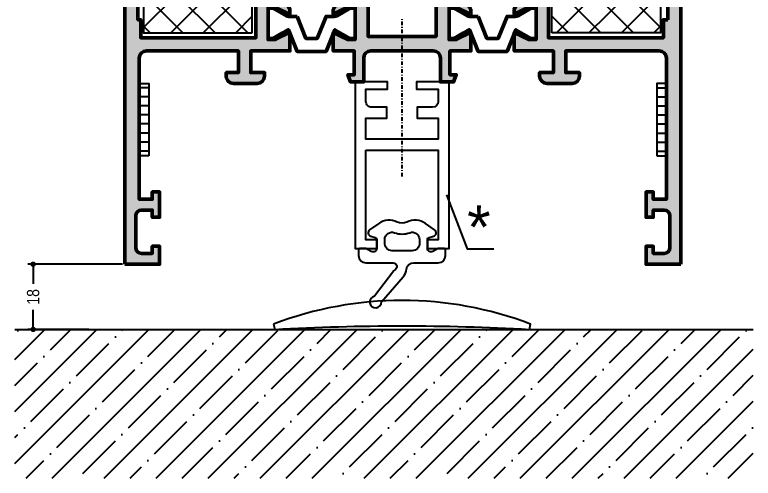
# Model space of a CAD drawing. Header units: millimetres. Extents: x -1821 to 14707, y -2864 to 1473.
# Drawn here: x 12499.1 to 12601.1, y -1250.4 to -1186.4 of the extents above; entities that cross this region are included whole.
import ezdxf

# ---------------------------------------------------------------- set-up
doc = ezdxf.new("R2010")
doc.units = ezdxf.units.MM
doc.linetypes.add('AUSGEZOGEN', pattern=[0])
doc.linetypes.add('DASHDOT', pattern=[1, 0.5, -0.25, 0, -0.25])
for name, color, linetype in [('00TXT', 7, 'AUSGEZOGEN'), ('CENT_25', 2, 'DASHDOT'), ('CONST25', 2, 'Continuous'), ('CONST35', 7, 'Continuous'), ('CONST50', 1, 'Continuous'), ('LLMASSE', 7, 'AUSGEZOGEN')]:
    doc.layers.add(name, color=color, linetype=linetype)
for name, color, linetype, lineweight in [('AM_S', 80, 'Continuous', 50), ('AM_SP', 3, 'Continuous', 50), ('Docu-AM_8', 1, 'Continuous', 25)]:
    doc.layers.add(name, color=color, linetype=linetype, lineweight=lineweight)
doc.styles.add('BEMSTIL', font='8SIMPLEX.SHX', dxfattribs={"width": 0.85})
doc.styles.add('SWISS', font='swiss.ttf')
doc.dimstyles.new('Dok-1zu2-PUNKT', dxfattribs={"dimscale": 0.5, "dimtxt": 3.4, "dimasz": 1.5, "dimexe": 1.5, "dimexo": 0.6, "dimgap": 1.5, "dimtad": 0, "dimlfac": 2, "dimdsep": 46, "dimtxsty": 'BEMSTIL', "dimblk": 'PUNKT', "dimblk1": 'PUNKT', "dimblk2": 'PUNKT', "dimcen": 0, "dimclrd": 3, "dimclre": 3, "dimclrt": 3, "dimadec": 0, "dimazin": 0, "dimtfac": 0.7, "dimtofl": 0, "dimtmove": 0, "dimatfit": 3, "dimfxl": 1, "dimtolj": 1, "dimarcsym": 0})

# ---------------------------------------------------------------- blocks, each defined once
blk = doc.blocks.new('WI4030187')
h = blk.add_hatch()
h.set_pattern_fill('LINE', color=256, scale=0.395, angle=90, style=0)
h.set_pattern_definition([(90, (0, 0), (-1.254125, 7.679047217437444e-17), [])])
h.paths.add_polyline_path([(10, 1.300000000000001), (0, 1.300000000000001), (0, 0), (10, 4.440892098500626e-16)])
blk.add_lwpolyline([(0, 1.3), (0, 0), (10, 4.440892098500626e-16), (10, 1.300000000000001)], close=True)
blk = doc.blocks.new('WI4090042')
for p, q in [((-15.80000000005123, 38.08153672636368), (-14.88153672641492, 39)), ((-15.80000000005123, 33.59140866582911), (-10.39140866588034, 39)), ((-15.80000000005123, 29.10128060529453), (-5.901280605345761, 39)), ((-15.80000000005123, 24.61115254475995), (-1.411152544811184, 39)), ((-0.8000000000512433, 27.7407683632587), (-12.05923163679253, 38.99999999999999)), ((-0.8000000000512468, 32.23089642379328), (-7.569103576257957, 38.99999999999999)), ((-0.800000000051245, 36.72102448432786), (-3.078975515723382, 39)), ((-0.8000000000512397, 23.25064030272412), (-15.80000000005123, 38.25064030272412)), ((-15.80000000005123, 20.12102448422538), (-0.8000000000512237, 35.12102448422539)), ((-0.800000000051238, 18.76051224218954), (-15.80000000005124, 33.76051224218955)), ((-15.80000000005123, 15.63089642369081), (-0.8000000000512202, 30.63089642369081)), ((-0.8000000000512362, 14.27038418165496), (-15.80000000005123, 29.27038418165496)), ((-15.80000000005123, 11.14076836315623), (-0.8000000000512237, 26.14076836315623)), ((-0.8000000000512344, 9.780256121120388), (-15.80000000005123, 24.78025612112039)), ((-15.80000000005123, 6.650640302621651), (-0.8000000000512237, 21.65064030262166)), ((-0.8000000000512326, 5.290128060585809), (-15.80000000005123, 20.29012806058581)), ((-15.80000000005123, 2.160512242087076), (-0.8000000000512255, 17.16051224208708)), ((-0.8000000000512307, 0.8000000000512308), (-15.80000000005124, 15.80000000005124)), ((-15.80000000005123, -2.329615818447502), (-0.8000000000512273, 12.6703841815525)), ((-0.8000000000512326, -3.690128060483344), (-15.80000000005123, 11.30987193951666)), ((-15.80000000005123, -6.819743878982079), (-0.8000000000512304, 8.180256121017923)), ((-0.8000000000512331, -8.18025612101792), (-15.80000000005124, 6.819743878982085)), ((-15.80000000005124, -11.30987193951666), (-0.8000000000512326, 3.690128060483343)), ((-0.8000000000512326, -12.6703841815525), (-15.80000000005124, 2.329615818447509)), ((-15.80000000005124, -15.80000000005124), (-0.8000000000512344, -0.8000000000512344)), ((-0.8000000000512326, -17.16051224208707), (-15.80000000005123, -2.160512242087069)), ((-15.80000000005124, -20.29012806058581), (-0.8000000000512331, -5.290128060585809)), ((-0.8000000000512326, -21.65064030262165), (-15.80000000005123, -6.650640302621647)), ((-15.80000000005125, -24.7802561211204), (-0.8000000000512335, -9.780256121120384)), ((-0.8000000000512344, -26.14076836315623), (-15.80000000005123, -11.14076836315622)), ((-15.80000000005125, -29.27038418165498), (-0.8000000000512335, -14.27038418165496)), ((-0.8000000000512344, -30.6308964236908), (-15.80000000005123, -15.6308964236908)), ((-15.80000000005125, -33.76051224218955), (-0.8000000000512344, -18.76051224218954)), ((-0.8000000000512308, -35.12102448422539), (-15.80000000005123, -20.12102448422538)), ((-15.80000000005125, -38.25064030272413), (-0.8000000000512362, -23.25064030272411)), ((-1.411152544811191, -39), (-15.80000000005123, -24.61115254475996)), ((-12.05923163679255, -39), (-0.8000000000512362, -27.74076836325869)), ((-5.901280605345768, -39), (-15.80000000005122, -29.10128060529454)), ((-7.569103576257971, -39), (-0.8000000000512362, -32.23089642379327)), ((-10.39140866588035, -39), (-15.80000000005122, -33.59140866582912)), ((-3.078975515723389, -39), (-0.8000000000512344, -36.72102448432784)), ((-14.88153672641492, -38.99999999999999), (-15.80000000005122, -38.08153672636369))]:
    blk.add_line(p, q)
blk.add_lwpolyline([(-0.8000000000512344, -39), (-0.8000000000512344, 39), (-15.80000000005123, 39), (-15.80000000005123, -39)], close=True)
blk = doc.blocks.new('WI4010270')
for points in [[(7.711712111489561, -2.000000000667612, 0.7298141110012787), (7.421289464788885, -2.907006986213773, -0.07567084018197241), (7.637179906650488, -3.116693092521373), (10.29508194441004, -6.620826622854139, -2.215250438232822), (9.362992328028056, -7.376610287028598), (6.361553841197157, -3.910818370188352, -0.1461522227457994), (5.891138879798469, -2.867172450327715, 0.3757108835027432), (4.899999716072863, -2.000000000667612), (1.500000000000647, -2.000000000667612, -0.4142135623730944), (0.5000000000006466, -1.000000000667612), (0.5000000000004192, -0.2000000006676572, -0.414213562373095), (0.7000000000004647, -6.676117436654749e-10), (1.500000000000227, -6.675833219560445e-10), (2.250000000000227, -0.4330127025597363, 0.577350269463104), (3.000000000000227, -6.676117436654749e-10), (3.000000000000441, 1.216212064452321, 0.3394542588633768), (2.77764571353125, 1.505989812339081), (2.17059047744916, 1.668649772608475, -0.6370702608075867), (2.013211781824978, 2.561188707897429), (3.279538340411634, 3.447880110054911, -0.2751064330940294), (5.830054786733776, 3.636796698993251, 0.2357237234869159), (7.16994521326729, 3.636796698993265, -0.2751064330940296), (9.72046165958944, 3.447880110054896), (10.98678821817608, 2.561188707897443, -0.6370702608075868), (10.82940952255191, 1.668649772608461), (10.22235428646964, 1.505989812339024, 0.3394542588633768), (10.00000000000045, 1.216212064452264), (10.00000000000065, -6.675833219560445e-10, 0.577350269463104), (10.75000000000065, -0.4330127025597079), (11.50000000000043, -6.675833219560445e-10), (12.29999943214508, -6.676117436654749e-10, -0.414213562372762), (12.49999943214512, -0.2000000006676572), (12.49999943214512, -1.000000000667612, -0.414213562373095), (11.49999943214512, -2.000000000667612), (7.711712111489561, -2.000000000667612)], [(7.90000000000051, -0.3211252812102146, 0.414213562373095), (8.90000000000051, 0.6788747187897854), (8.900000000000553, 1.231875919750664, 0.5232725724116872), (7.550000000000544, 2.168625619510507, -0.1807151435435593), (5.450000000000379, 2.168625619510564, 0.5232725724116755), (4.100000000000328, 1.23187591975082), (4.100000000000328, 0.6788747187897854, 0.4142135626133742), (5.100000000000328, -0.3211252812102146), (7.90000000000051, -0.3211252812102146)]]:
    blk.add_lwpolyline(points, format="xyb", close=True)
blk = doc.blocks.new('WI3021033')
blk.add_lwpolyline([(-17.75255128608411, 0.7423461417476737), (-17.59456643505603, 0.0006176598096086347, -0.0283827590769957), (17.59456643505601, 0.0006176598096764138), (17.75255128608411, 0.7423461417476586, 0.1835034190722739), (-17.75255128608411, 0.7423461417476737)], format="xyb", close=True)
blk = doc.blocks.new('WI3021173')
blk.add_lwpolyline([(-27.49999999999994, 15.60000192529071), (-17.50000000000011, 15.6000019252906), (-17.50000000000011, 3.199999999999818), (-19.00000000000011, 3.200000000000045), (-19.00000000000034, 2), (-16.00000000000011, 2), (-16.00000000000014, 25), (-20.49999974526378, 25), (-20.49999974526378, 24), (-17.49999974526378, 24), (-17.49999974526378, 22.29999999999995, -0.4142135623731054), (-18.29999974526379, 21.5), (-20.39999999999989, 21.49999999999986), (-20.39999999999989, 20.00000192930156), (-17.50000000000011, 20.00000192930156), (-17.50000000000011, 17.10000192529083), (-27.49999999999991, 17.10000192529094), (-27.49999999999989, 20.00000192930156), (-24.59999999999988, 20.00000192930167), (-24.59999999999989, 21.49999999999974), (-26.69999974526377, 21.5, -0.4142135623730951), (-27.49999974526375, 22.29999999999995), (-27.49999974526378, 24), (-24.49999974526378, 24), (-24.49999974526378, 25), (-29.00000000000011, 25), (-29.00000000000011, 2), (-25.99999999999989, 2), (-26.00000000000011, 3.200000000000045), (-27.50000000000011, 3.200000000000045), (-27.49999999999994, 15.60000192529071)], format="xyb", close=True)
blk = doc.blocks.new('PUNKT')
at = {"color": 0, "linetype": 'Continuous'}
blk.add_line((-0.5, 0), (-1, 0), dxfattribs=at)
at = {"color": 0, "linetype": 'Continuous', "const_width": 0.5}
blk.add_lwpolyline([(-0.25, 0, 1), (0.25, 0, 1)], format="xyb", close=True, dxfattribs=at)
blk = doc.blocks.new('*D133')
at = {"layer": 'Defpoints', "color": 0, "transparency": 16777216}
for p in [(12514.31907470132, -1220.844804366892), (12501.66067818234, -1229.844797229032), (12509.64765580351, -1229.844797229032)]:
    blk.add_point(p, dxfattribs=at)
at = {"layer": 'LLMASSE', "color": 3, "lineweight": -2, "transparency": 16777216}
for p, q in [((12514.01907470132, -1220.844804366892), (12500.91067818234, -1220.844804366892)), ((12501.66067818234, -1221.594804366892), (12501.66067818234, -1223.562657940822)), ((12501.66067818234, -1229.094797229032), (12501.66067818234, -1227.126943655107)), ((12509.34765580351, -1229.844797229032), (12500.91067818234, -1229.844797229032))]:
    blk.add_line(p, q, dxfattribs=at)
at = {"layer": 'LLMASSE', "color": 3, "lineweight": -2, "transparency": 16777216, "xscale": 0.75, "yscale": 0.75, "zscale": 0.75}
for p, rotation in [((12501.66067818234, -1220.844804366892), 90), ((12501.66067818234, -1229.844797229032), 270)]:
    blk.add_blockref('PUNKT', p, dxfattribs=dict(at, rotation=rotation))
at = {"layer": 'LLMASSE', "color": 3, "transparency": 16777216, "insert": (12501.66067818234, -1225.344800797962), "char_height": 1.7, "attachment_point": 5, "rotation": 90, "style": 'BEMSTIL'}
blk.add_mtext('18', dxfattribs=at)
blk = doc.blocks.new('B-1021353_docu_wos')
at = {"layer": 'Docu-AM_8'}
h = blk.add_hatch(color=256, dxfattribs=at)
edge = h.paths.add_edge_path()
edge.add_line((0, 0), (4.800000000205046, 5.127842566120559e-10))
edge.add_line((4.800000000205046, 5.127842566120559e-10), (4.799999999897409, 2.500000000512784))
edge.add_line((4.799999999897409, 2.500000000512784), (3.799999999989723, 2.500000000297433))
edge.add_line((3.799999999989723, 2.500000000297433), (3.800000000071748, 1.500000000379458))
edge.add_line((3.800000000071748, 1.500000000379458), (2.300000000051228, 1.500000000358938))
edge.add_arc((2.30000000005125, 2.300000000358944), 0.8000000000000058, 179.9999999999996, 269.99999999999835, ccw=False)
edge.add_line((1.500000000051245, 2.300000000358949), (1.500000000051273, 6.700000000358956))
edge.add_arc((2.300000000051245, 6.700000000358967), 0.7999999999999714, 90.0000000000012, 180.0000000000008, ccw=False)
edge.add_line((2.300000000051228, 7.500000000358939), (3.800000000030736, 7.500000000379458))
edge.add_line((3.800000000030736, 7.500000000379458), (3.800000000030736, 6.500000000215351))
edge.add_line((3.800000000030736, 6.500000000215351), (4.800000000410166, 6.500000000307637))
edge.add_line((4.800000000410166, 6.500000000307637), (4.800000000051227, 10.00000000035894))
edge.add_line((4.800000000051227, 10.00000000035894), (3.800000000051256, 10.00000000035894))
edge.add_line((3.800000000051256, 10.00000000035894), (3.800000000071805, 9.000000000379458))
edge.add_line((3.800000000071805, 9.000000000379458), (2.000000000071765, 9.000000000338417))
edge.add_line((2.000000000071765, 9.000000000338417), (2.000000000051281, 28.50000000035895))
edge.add_arc((3.0000000000513, 28.50000000035897), 1.000000000000019, 90.00000000000108, 180.0000000000008, ccw=False)
edge.add_line((3.000000000051281, 29.50000000035898), (15.70000000003075, 29.50000000037945))
edge.add_line((15.70000000003075, 29.50000000037945), (15.70000000007176, 26.50000000037944))
edge.add_line((15.70000000007176, 26.50000000037944), (13.99999999998972, 26.50000000029742))
edge.add_line((13.99999999998972, 26.50000000029742), (14.00000000005125, 26.00000000035895))
edge.add_arc((14.99999999964105, 25.99999999994874), 0.999999999589793, 179.9999999764969, 270.0000000235032)
edge.add_line((15.00000000005125, 25.00000000035895), (18.30000000005124, 25.00000000035895))
edge.add_arc((18.30000000005123, 26.00000000035896), 1.000000000000002, 270.0000000000002, 360)
edge.add_line((19.30000000005124, 26.00000000035896), (19.2999999999897, 26.50000000042048))
edge.add_line((19.2999999999897, 26.50000000042048), (17.3999999999897, 26.50000000025641))
edge.add_line((17.3999999999897, 26.50000000025641), (17.39999999999996, 29.50000000030768))
edge.add_line((17.39999999999996, 29.50000000030768), (22.80000000005124, 29.50000000035892))
edge.add_line((22.80000000005124, 29.50000000035892), (22.80000000005121, 32.04999900035894))
edge.add_line((22.80000000005121, 32.04999900035894), (20.80000000005121, 31.04999900035894))
edge.add_line((20.80000000005121, 31.04999900035894), (19.80000000005121, 31.04999900035897))
edge.add_line((19.80000000005121, 31.04999900035897), (19.80000000005121, 35.54999900035897))
edge.add_line((19.80000000005121, 35.54999900035897), (20.80000000005121, 35.54999900035894))
edge.add_line((20.80000000005121, 35.54999900035894), (22.80000000005121, 34.54999900035894))
edge.add_line((22.80000000005121, 34.54999900035894), (22.80000000005123, 35.19999900035892))
edge.add_line((22.80000000005123, 35.19999900035892), (22.06645320864787, 36.81380192012519))
edge.add_arc((21.15608673324478, 36.39999897129308), 0.9999999999999942, 24.44395506557961, 90.0000000000004)
edge.add_line((21.15608673324477, 37.39999897129307), (21.10000000005125, 37.39999897129307))
edge.add_arc((21.09999999964106, 38.39999897088288), 0.9999999995898072, 179.9999999764963, 270.0000000235023, ccw=False)
edge.add_line((20.10000000005125, 38.3999989712931), (20.10000000005126, 103.6000010294248))
edge.add_arc((21.10000000005125, 103.6000010294248), 0.9999999999999893, 89.9999999999992, 179.9999999999992, ccw=False)
edge.add_line((21.10000000005127, 104.6000010294248), (21.15608673324479, 104.6000010294248))
edge.add_arc((21.1560867332448, 105.6000010294248), 0.9999999999999946, 269.9999999999996, 335.55604493442)
edge.add_line((22.06645320864789, 105.1861980805927), (22.80000000005126, 106.8000010003589))
edge.add_line((22.80000000005126, 106.8000010003589), (22.80000000005126, 107.4500010003589))
edge.add_line((22.80000000005126, 107.4500010003589), (20.80000000005126, 106.4500010003589))
edge.add_line((20.80000000005126, 106.4500010003589), (19.80000000005125, 106.450001000359))
edge.add_line((19.80000000005125, 106.450001000359), (19.80000000005126, 110.950001000359))
edge.add_line((19.80000000005126, 110.950001000359), (20.80000000005126, 110.9500010003589))
edge.add_line((20.80000000005126, 110.9500010003589), (22.80000000005126, 109.9500010003589))
edge.add_line((22.80000000005126, 109.9500010003589), (22.80000000005125, 112.5000000003589))
edge.add_line((22.80000000005125, 112.5000000003589), (17.39999999989743, 112.5000000001026))
edge.add_line((17.39999999989743, 112.5000000001026), (17.40000000003076, 115.5000000003385))
edge.add_line((17.40000000003076, 115.5000000003385), (19.30000000011279, 115.5000000004205))
edge.add_line((19.30000000011279, 115.5000000004205), (19.30000000005126, 116.000000000359))
edge.add_arc((18.30000000005126, 116.000000000359), 1, 0, 90)
edge.add_line((18.30000000005126, 117.000000000359), (15.00000000005127, 117.000000000359))
edge.add_arc((15.00000000005127, 116.000000000359), 1, 90, 180)
edge.add_line((14.00000000005127, 116.000000000359), (14.00000000003078, 115.5000000002154))
edge.add_line((14.00000000003078, 115.5000000002154), (15.70000000003077, 115.5000000003794))
edge.add_line((15.70000000003077, 115.5000000003794), (15.70000000007178, 112.5000000003795))
edge.add_line((15.70000000007178, 112.5000000003795), (3.000000000051271, 112.500000000359))
edge.add_arc((3.000000000051279, 113.500000000359), 1.000000000000007, 180, 269.9999999999996, ccw=False)
edge.add_line((2.000000000051271, 113.500000000359), (2.00000000003078, 133.0000000003385))
edge.add_line((2.00000000003078, 133.0000000003385), (3.800000000030763, 133.0000000003795))
edge.add_line((3.800000000030763, 133.0000000003795), (3.800000000051283, 132.000000000359))
edge.add_line((3.800000000051283, 132.000000000359), (4.800000000051283, 132.000000000359))
edge.add_line((4.800000000051283, 132.000000000359), (4.799999999897472, 135.5000000005128))
edge.add_line((4.799999999897472, 135.5000000005128), (3.799999999989758, 135.5000000002974))
edge.add_line((3.799999999989758, 135.5000000002974), (3.800000000153837, 134.5000000002974))
edge.add_line((3.800000000153837, 134.5000000002974), (2.300000000051291, 134.500000000359))
edge.add_arc((2.299999999723097, 135.3000000000308), 0.7999999996718173, 179.9999999764995, 270.00000002350515, ccw=False)
edge.add_line((1.500000000051279, 135.3000000003589), (1.50000000005128, 139.700000000359))
edge.add_arc((2.300000000051292, 139.700000000359), 0.8000000000000125, 90.00000000000011, 180, ccw=False)
edge.add_line((2.300000000051291, 140.500000000359), (3.800000000030771, 140.5000000003795))
edge.add_line((3.800000000030771, 140.5000000003795), (3.800000000030771, 139.5000000002154))
edge.add_line((3.800000000030771, 139.5000000002154), (4.800000000410201, 139.5000000003077))
edge.add_line((4.800000000410201, 139.5000000003077), (4.799999999897445, 142.0000000005128))
edge.add_line((4.799999999897445, 142.0000000005128), (-1.025384221975401e-10, 142.0000000002051))
edge.add_line((-1.025387420371809e-10, 142.0000000002051), (0, 0))
h.paths.add_polyline_path([(1.800000000051254, 108.200000000359), (2.200000000051288, 108.200000000359), (2.200000000051288, 110.7000000003589), (18.10000000005127, 110.700000000359), (18.10000000005127, 104.6000010294248), (18.40000000005125, 104.6000010294248), (18.40000000005123, 37.39999897129313), (18.10000000005125, 37.39999897129313), (18.10000000005125, 31.30000000035888), (2.20000000005127, 31.30000000035891), (2.20000000005127, 33.80000000035891), (1.800000000051265, 33.80000000035891)], flags=16)
h = blk.add_hatch(color=256, dxfattribs=at)
edge = h.paths.add_edge_path()
edge.add_arc((44.79991202174624, 42.24309771991288), 4.999999999999979, 314.9999999999988, 359.99999999999903, ccw=False)
edge.add_line((48.33544592767889, 38.70756381398009), (47.79740420180833, 38.16952208810956))
edge.add_arc((49.21161776418141, 36.75530852573642), 2.000000000000024, 134.9999999999989, 209.9999820225565)
edge.add_line((47.47956664284702, 35.75530906919438), (47.79991178663215, 35.20045460214727))
edge.add_line((47.79991178663215, 35.20045460214727), (47.80000000005343, 34.55045782061795))
edge.add_line((47.80000000005343, 34.55045782061795), (45.8000000000536, 35.55045782061829))
edge.add_line((45.8000000000536, 35.55045782061829), (44.8000000000536, 35.55045782061846))
edge.add_line((44.8000000000536, 35.55045782061846), (44.80000000005286, 31.05045782061843))
edge.add_line((44.80000000005286, 31.05045782061843), (45.80000000005286, 31.05045782061829))
edge.add_line((45.80000000005286, 31.05045782061829), (47.80000000005302, 32.05045782061795))
edge.add_line((47.80000000005302, 32.05045782061795), (47.8000000000526, 29.50045882061796))
edge.add_line((47.8000000000526, 29.50045882061796), (44.89991202174595, 29.5004569388248))
edge.add_line((44.89991202174595, 29.5004569388248), (44.899912021746, 26.20045804603804))
edge.add_line((44.899912021746, 26.20045804603804), (45.78554162309462, 26.20045804603815))
edge.add_line((45.78554162309462, 26.20045804603815), (45.42157138882826, 25.20045804603792))
edge.add_line((45.42157138882826, 25.20045804603792), (43.59991213930318, 25.20045804603809))
edge.add_line((43.59991213930318, 25.20045804603809), (43.59991213930313, 28.50045715130836))
edge.add_arc((42.59991213930296, 28.5004571513082), 1.000000000000171, 9.363552982226997e-12, 89.99999326448531)
edge.add_line((42.59991225685987, 29.50045715130837), (33.99991202174648, 29.50045715130837))
edge.add_arc((33.99991213930345, 28.50045715130814), 1.000000000000232, 90.00000673551793, 179.999999999987)
edge.add_line((32.99991213930321, 28.50045715130837), (32.99991213930316, 25.20045804603809))
edge.add_line((32.99991213930316, 25.20045804603809), (31.17825288977815, 25.20045804603801))
edge.add_line((31.17825288977815, 25.20045804603801), (30.81428265551184, 26.20045804603809))
edge.add_line((30.81428265551184, 26.20045804603809), (31.69991225686034, 26.20045804603804))
edge.add_line((31.69991225686034, 26.20045804603804), (31.6999122568603, 29.50045693882463))
edge.add_line((31.6999122568603, 29.50045693882463), (28.80000000005135, 29.50045882061842))
edge.add_line((28.80000000005135, 29.50045882061842), (28.80000000005181, 32.05045782061843))
edge.add_line((28.80000000005181, 32.05045782061843), (30.80000000005164, 31.05045782061809))
edge.add_line((30.80000000005164, 31.05045782061809), (31.80000000005164, 31.05045782061792))
edge.add_line((31.80000000005164, 31.05045782061792), (31.8000000000524, 35.55045782061792))
edge.add_line((31.8000000000524, 35.55045782061792), (30.8000000000524, 35.55045782061809))
edge.add_line((30.8000000000524, 35.55045782061809), (28.80000000005223, 34.55045782061843))
edge.add_line((28.80000000005223, 34.55045782061843), (28.80000000005139, 35.20045782061796))
edge.add_line((28.80000000005139, 35.20045782061796), (29.12025740064515, 35.75530906919475))
edge.add_arc((27.38820627931082, 36.75530852573686), 2.000000000000011, 330.000017977441, 404.9999999999987)
edge.add_line((28.80241984168395, 38.16952208810993), (28.26437811581341, 38.70756381398049))
edge.add_arc((31.79991202174621, 42.24309771991314), 4.999999999999989, 179.9999999999988, 224.9999999999989, ccw=False)
edge.add_line((26.79991202174622, 42.24309771991325), (26.80000000005184, 99.75780411254043))
edge.add_arc((31.80000000005183, 99.75780411254044), 4.999999999999989, 135, 180.0000000000001, ccw=False)
edge.add_line((28.2644660941191, 103.2933380184732), (28.80250781998964, 103.8313797443437))
edge.add_arc((27.38829425761656, 105.2455933067168), 1.999999999999983, 314.9999999999997, 389.9999820225574)
edge.add_line((29.1203453789509, 106.2455927632589), (28.80000023516576, 106.800447230306))
edge.add_line((28.80000023516576, 106.800447230306), (28.8000000000505, 107.450444996723))
edge.add_line((28.8000000000505, 107.450444996723), (30.80000000005033, 106.4504449967227))
edge.add_line((30.80000000005033, 106.4504449967227), (31.80000000005033, 106.4504449967225))
edge.add_line((31.80000000005033, 106.4504449967225), (31.8000000000511, 110.9504449967225))
edge.add_line((31.8000000000511, 110.9504449967225), (30.8000000000511, 110.9504449967227))
edge.add_line((30.8000000000511, 110.9504449967227), (28.80000000005093, 109.950444996723))
edge.add_line((28.80000000005093, 109.950444996723), (28.80000000005136, 112.500443996723))
edge.add_line((28.80000000005136, 112.500443996723), (31.70000023516579, 112.500445878516))
edge.add_line((31.70000023516579, 112.500445878516), (31.70000023516577, 115.8004447713027))
edge.add_line((31.70000023516577, 115.8004447713027), (30.81437063381738, 115.8004447713028))
edge.add_line((30.81437063381738, 115.8004447713028), (31.17834086808354, 116.8004447713028))
edge.add_line((31.17834086808354, 116.8004447713028), (33.00000011760856, 116.8004447713027))
edge.add_line((33.00000011760856, 116.8004447713027), (33.00000011760865, 113.5004456660326))
edge.add_arc((34.00000011760879, 113.5004456660325), 1.000000000000142, 179.9999999999951, 269.9999932644869)
edge.add_line((34.00000000005191, 112.5004456660324), (42.6000002351653, 112.5004456660324))
edge.add_arc((42.60000011760834, 113.5004456660326), 1.000000000000238, 270.0000067355176, 359.999999999987)
edge.add_line((43.60000011760857, 113.5004456660324), (43.60000011760869, 116.8004447713026))
edge.add_line((43.60000011760869, 116.8004447713026), (45.42165936713363, 116.8004447713028))
edge.add_line((45.42165936713363, 116.8004447713028), (45.78562960140017, 115.8004447713027))
edge.add_line((45.78562960140017, 115.8004447713027), (44.90000000005143, 115.8004447713028))
edge.add_line((44.90000000005143, 115.8004447713028), (44.90000000005129, 112.5004458785159))
edge.add_line((44.90000000005129, 112.5004458785159), (47.80000000005261, 112.5004439967224))
edge.add_line((47.80000000005261, 112.5004439967224), (47.80000000005215, 109.9504449967224))
edge.add_line((47.80000000005215, 109.9504449967224), (45.80000000005232, 110.9504449967228))
edge.add_line((45.80000000005232, 110.9504449967228), (44.80000000005232, 110.950444996723))
edge.add_line((44.80000000005232, 110.950444996723), (44.80000000005154, 106.450444996723))
edge.add_line((44.80000000005154, 106.450444996723), (45.80000000005153, 106.4504449967228))
edge.add_line((45.80000000005153, 106.4504449967228), (47.80000000005171, 107.4504449967224))
edge.add_line((47.80000000005171, 107.4504449967224), (47.80000000005253, 106.8004449967229))
edge.add_line((47.80000000005253, 106.8004449967229), (47.47965462115276, 106.2455927632589))
edge.add_arc((49.21170574248709, 105.2455933067169), 1.99999999999997, 150.0000179774424, 225.0000000000003)
edge.add_line((47.79749218011403, 103.8313797443438), (48.33553390598456, 103.2933380184732))
edge.add_arc((44.80000000005185, 99.7578041125405), 4.999999999999994, 1.1368683772161603e-13, 45.000000000000284, ccw=False)
edge.add_line((49.80000000005184, 99.75780411254051), (49.79991202174622, 42.2430977199128))
edge = h.paths.add_edge_path(flags=16)
edge.add_arc((44.80000000005139, 99.75780411254091), 3.000000000000036, 1.085629331272868e-12, 44.99999999999971)
edge.add_line((46.92132034361107, 101.8791244561006), (43.58578667634225, 105.2146581233694))
edge.add_arc((45.00000023871533, 106.6288716857425), 1.999999999999986, 180.0000000000004, 225.0000000000003, ccw=False)
edge.add_line((43.00000023871534, 106.6288716857425), (43.0000002387152, 110.5004445609962))
edge.add_line((43.0000002387152, 110.5004445609962), (33.59999976138836, 110.5004445609962))
edge.add_line((33.59999976138836, 110.5004445609962), (33.59999976138832, 106.6288716857424))
edge.add_arc((31.59999976138833, 106.6288716857424), 1.999999999999986, 314.99999999999966, 359.9999999999996, ccw=False)
edge.add_line((33.01421332376141, 105.2146581233693), (29.6786796564926, 101.8791244561005))
edge.add_arc((31.80000000005225, 99.75780411254082), 3.00000000000001, 134.9999999999997, 179.9999999999984)
edge.add_line((28.80000000005224, 99.75780411254091), (28.79991202174663, 42.24309771991274))
edge.add_arc((31.79991202174665, 42.24309771991274), 3.000000000000014, 180, 224.9999999999987)
edge.add_line((29.67859167818694, 40.12177737635314), (33.01412534545569, 36.78624370908427))
edge.add_arc((31.59991178308256, 35.3720301467112), 2.000000000000007, -1.0231815394945443e-12, 44.999999999998806, ccw=False)
edge.add_line((33.59991178308257, 35.37203014671117), (33.59991178308339, 31.50045727145725))
edge.add_line((33.59991178308339, 31.50045727145725), (42.99991226040913, 31.50045727145723))
edge.add_line((42.99991226040913, 31.50045727145723), (42.99991226040959, 35.372030146711))
edge.add_arc((44.99991226040956, 35.37203014671093), 1.999999999999964, 134.9999999999983, 179.9999999999982, ccw=False)
edge.add_line((43.58569869803653, 36.78624370908405), (46.92123236530541, 40.1217773763528))
edge.add_arc((44.79991202174583, 42.24309771991248), 2.999999999999986, 314.9999999999987, 359.9999999999974)
edge.add_line((47.79991202174581, 42.24309771991234), (47.80000000005143, 99.75780411254097))
h = blk.add_hatch(color=256, dxfattribs=at)
edge = h.paths.add_edge_path()
edge.add_line((76.8000000000512, 0.0008879930870300295), (72.00000000005126, 0.0008879930870298651))
edge.add_line((72.00000000005126, 0.0008879930870298651), (72.00000000005124, 2.50088799308703))
edge.add_line((72.00000000005124, 2.50088799308703), (73.00000000005124, 2.50088799308703))
edge.add_line((73.00000000005124, 2.50088799308703), (73.00000000005124, 1.50088799308703))
edge.add_line((73.00000000005124, 1.50088799308703), (74.50000000005124, 1.50088799308703))
edge.add_arc((74.50000000005122, 2.300887993087007), 0.7999999999999761, 270.000000000002, 360.0000000000015)
edge.add_line((75.3000000000512, 2.300887993087027), (75.3000000000512, 6.700887993087033))
edge.add_arc((74.50000000005123, 6.700887993087061), 0.7999999999999687, 359.999999999998, 449.999999999998)
edge.add_line((74.50000000005126, 7.50088799308703), (73.00000000005119, 7.500887993087031))
edge.add_line((73.00000000005119, 7.500887993087031), (73.00000000005126, 6.500887993087031))
edge.add_line((73.00000000005126, 6.500887993087031), (72.00000000005126, 6.500887993087031))
edge.add_line((72.00000000005126, 6.500887993087031), (72.00000000005124, 10.00088799308703))
edge.add_line((72.00000000005124, 10.00088799308703), (73.00000000005124, 10.00088799308703))
edge.add_line((73.00000000005124, 10.00088799308703), (73.00000000005119, 9.00088799308703))
edge.add_line((73.00000000005119, 9.00088799308703), (74.80000000005121, 9.00088799308703))
edge.add_line((74.80000000005121, 9.00088799308703), (74.8000000000512, 28.50088799308703))
edge.add_arc((73.8000000000512, 28.50088799308703), 1, 0, 90)
edge.add_line((73.8000000000512, 29.50088799308703), (60.90000000005123, 29.50088799308703))
edge.add_line((60.90000000005123, 29.50088799308703), (60.90000000005123, 26.50088799308703))
edge.add_line((60.90000000005123, 26.50088799308703), (62.80000000005124, 26.50088799308703))
edge.add_line((62.80000000005124, 26.50088799308703), (62.80000000005123, 26.00088799308703))
edge.add_arc((61.80000000005122, 26.00088799308704), 1.000000000000007, 270, 359.9999999999998, ccw=False)
edge.add_line((61.80000000005122, 25.00088799308703), (58.30000000005124, 25.00088799308703))
edge.add_arc((58.30000000005124, 26.00088799308703), 1, 180, 270, ccw=False)
edge.add_line((57.30000000005124, 26.00088799308703), (57.30000000005124, 26.50088799308703))
edge.add_line((57.30000000005124, 26.50088799308703), (59.20000000005123, 26.50088799308703))
edge.add_line((59.20000000005123, 26.50088799308703), (59.20000000005125, 29.50088799308698))
edge.add_line((59.20000000005125, 29.50088799308698), (53.80000000005124, 29.50088799308703))
edge.add_line((53.80000000005124, 29.50088799308703), (53.80000000005125, 32.05088699308705))
edge.add_line((53.80000000005125, 32.05088699308705), (55.80000000005125, 31.05088699308705))
edge.add_line((55.80000000005125, 31.05088699308705), (56.80000000005125, 31.05088699308705))
edge.add_line((56.80000000005125, 31.05088699308705), (56.80000000005126, 35.55088699308705))
edge.add_line((56.80000000005126, 35.55088699308705), (55.80000000005126, 35.55088699308705))
edge.add_line((55.80000000005126, 35.55088699308705), (53.80000000005125, 34.55088699308705))
edge.add_line((53.80000000005125, 34.55088699308705), (53.80000000005124, 35.20088699308702))
edge.add_line((53.80000000005124, 35.20088699308702), (54.53354684317384, 36.81469078150356))
edge.add_arc((55.44391339149307, 36.40088799308698), 1.000000000000005, 89.9999999999992, 155.5560550305, ccw=False)
edge.add_line((55.44391339149308, 37.40088799308698), (55.50000000005124, 37.40088799308701))
edge.add_arc((55.50000000005124, 38.40088799308701), 1, 270, 360)
edge.add_line((56.50000000005124, 38.40088799308701), (56.50000000005124, 103.6008879930871))
edge.add_arc((55.50000000005124, 103.6008879930871), 1, 0, 90)
edge.add_line((55.50000000005124, 104.6008879930871), (55.44391339149308, 104.6008879930871))
edge.add_arc((55.4439133914931, 105.6008879930871), 1.000000000000015, 204.4439449694984, 269.9999999999992, ccw=False)
edge.add_line((54.53354684317384, 105.1870852046705), (53.80000000005125, 106.800888993087))
edge.add_line((53.80000000005125, 106.800888993087), (53.80000000005126, 107.450888993087))
edge.add_line((53.80000000005126, 107.450888993087), (55.80000000005126, 106.450888993087))
edge.add_line((55.80000000005126, 106.450888993087), (56.80000000005126, 106.450888993087))
edge.add_line((56.80000000005126, 106.450888993087), (56.80000000005126, 110.950888993087))
edge.add_line((56.80000000005126, 110.950888993087), (55.80000000005126, 110.950888993087))
edge.add_line((55.80000000005126, 110.950888993087), (53.80000000005126, 109.950888993087))
edge.add_line((53.80000000005126, 109.950888993087), (53.80000000005125, 112.500887993087))
edge.add_line((53.80000000005125, 112.500887993087), (59.20000000005125, 112.5008879930871))
edge.add_line((59.20000000005125, 112.5008879930871), (59.20000000005126, 115.500887993087))
edge.add_line((59.20000000005126, 115.500887993087), (57.30000000005123, 115.500887993087))
edge.add_line((57.30000000005123, 115.500887993087), (57.30000000005124, 116.000887993087))
edge.add_arc((58.30000000005124, 116.000887993087), 1, 90, 180, ccw=False)
edge.add_line((58.30000000005124, 117.000887993087), (61.80000000005127, 117.000887993087))
edge.add_arc((61.80000000005126, 116.000887993087), 1.000000000000007, 0, 89.9999999999996, ccw=False)
edge.add_line((62.80000000005127, 116.000887993087), (62.80000000005128, 115.500887993087))
edge.add_line((62.80000000005128, 115.500887993087), (60.90000000005125, 115.500887993087))
edge.add_line((60.90000000005125, 115.500887993087), (60.90000000005125, 112.500887993087))
edge.add_line((60.90000000005125, 112.500887993087), (74.10000000005127, 112.500887993087))
edge.add_arc((74.10000000005127, 113.500887993087), 1.000000000000007, 270, 359.9999999999992)
edge.add_line((75.10000000005128, 113.500887993087), (75.10000000005128, 115.500887993087))
edge.add_line((75.10000000005128, 115.500887993087), (73.30000000005126, 115.500887993087))
edge.add_line((73.30000000005126, 115.500887993087), (73.08786796569528, 116.013020027443))
edge.add_line((73.08786796569528, 116.013020027443), (73.48994949371244, 116.4151015554601))
edge.add_arc((74.90416305608554, 115.000887993087), 2.00000000000001, 89.9999999999996, 134.9999999999997, ccw=False)
edge.add_line((74.90416305608555, 117.000887993087), (76.80000000005126, 117.000887993087))
edge.add_line((76.80000000005126, 117.000887993087), (76.8000000000512, 0.0008879930870335784))
h.paths.add_polyline_path([(75.00000000005126, 33.80088799308704), (74.40000000005122, 33.80088799308704), (74.40000000005124, 31.30088799308699), (58.50000000005124, 31.30088799308699), (58.50000000005124, 37.40088799308701), (58.20000000005125, 37.40088799308701), (58.20000000005125, 104.6008879930871), (58.50000000005125, 104.6008879930871), (58.50000000005125, 110.7008879930871), (74.40000000005124, 110.7008879930871), (74.40000000005122, 108.200887993087), (75.00000000005124, 108.200887993087)], flags=16)
at = {"layer": 'AM_S'}
for points in [[(0, 0), (4.800000000205046, 5.127842566120559e-10), (4.799999999897409, 2.500000000512784), (3.799999999989723, 2.500000000297433), (3.800000000071748, 1.500000000379458), (2.300000000051228, 1.500000000358938, -0.4142135623730888), (1.500000000051245, 2.300000000358949), (1.500000000051273, 6.700000000358956, -0.4142135623730931), (2.300000000051228, 7.500000000358939), (3.800000000030736, 7.500000000379458), (3.800000000030736, 6.500000000215351), (4.800000000410166, 6.500000000307637), (4.800000000051227, 10.00000000035894), (3.800000000051256, 10.00000000035894), (3.800000000071805, 9.000000000379458), (2.000000000071765, 9.000000000338417), (2.000000000051281, 28.50000000035895, -0.4142135623730935), (3.000000000051281, 29.50000000035898), (15.70000000003075, 29.50000000037945), (15.70000000007176, 26.50000000037944), (13.99999999998972, 26.50000000029742), (14.00000000005125, 26.00000000035895, 0.4142135626133887), (15.00000000005125, 25.00000000035895), (18.30000000005124, 25.00000000035895, 0.414213562373095), (19.30000000005124, 26.00000000035896), (19.2999999999897, 26.50000000042048), (17.3999999999897, 26.50000000025641), (17.39999999999996, 29.50000000030768), (22.80000000005124, 29.50000000035892), (22.80000000005121, 32.04999900035894), (20.80000000005121, 31.04999900035894), (19.80000000005121, 31.04999900035897), (19.80000000005121, 35.54999900035897), (20.80000000005121, 35.54999900035894), (22.80000000005121, 34.54999900035894), (22.80000000005123, 35.19999900035892), (22.06645320864787, 36.81380192012519, 0.2941076137054685), (21.15608673324477, 37.39999897129307), (21.10000000005125, 37.39999897129307, -0.4142135626133887), (20.10000000005125, 38.3999989712931), (20.10000000005126, 103.6000010294248, -0.414213562373095), (21.10000000005127, 104.6000010294248), (21.15608673324479, 104.6000010294248, 0.2941076137054684), (22.06645320864789, 105.1861980805927), (22.80000000005126, 106.8000010003589), (22.80000000005126, 107.4500010003589), (20.80000000005126, 106.4500010003589), (19.80000000005125, 106.450001000359), (19.80000000005126, 110.950001000359), (20.80000000005126, 110.9500010003589), (22.80000000005126, 109.9500010003589), (22.80000000005125, 112.5000000003589), (17.39999999989743, 112.5000000001026), (17.40000000003076, 115.5000000003385), (19.30000000011279, 115.5000000004205), (19.30000000005126, 116.000000000359, 0.414213562373095), (18.30000000005126, 117.000000000359), (15.00000000005127, 117.000000000359, 0.414213562373095), (14.00000000005127, 116.000000000359), (14.00000000003078, 115.5000000002154), (15.70000000003077, 115.5000000003794), (15.70000000007178, 112.5000000003795), (3.000000000051271, 112.500000000359, -0.414213562373095), (2.000000000051271, 113.500000000359), (2.00000000003078, 133.0000000003385), (3.800000000030763, 133.0000000003795), (3.800000000051283, 132.000000000359), (4.800000000051283, 132.000000000359), (4.799999999897472, 135.5000000005128), (3.799999999989758, 135.5000000002974), (3.800000000153837, 134.5000000002974), (2.300000000051291, 134.500000000359, -0.4142135626133888), (1.500000000051279, 135.3000000003589), (1.50000000005128, 139.700000000359, -0.4142135623730944), (2.300000000051291, 140.500000000359), (3.800000000030771, 140.5000000003795), (3.800000000030771, 139.5000000002154), (4.800000000410201, 139.5000000003077), (4.799999999897445, 142.0000000005128), (-1.025387420371809e-10, 142.0000000002051), (0, 0)], [(49.79991202174622, 42.2430977199128, -0.1989123673796587), (48.33544592767889, 38.70756381398009), (47.79740420180833, 38.16952208810956, 0.3394541713832503), (47.47956664284702, 35.75530906919438), (47.79991178663215, 35.20045460214727), (47.80000000005343, 34.55045782061795), (45.8000000000536, 35.55045782061829), (44.8000000000536, 35.55045782061846), (44.80000000005286, 31.05045782061843), (45.80000000005286, 31.05045782061829), (47.80000000005302, 32.05045782061795), (47.8000000000526, 29.50045882061796), (44.89991202174595, 29.5004569388248), (44.899912021746, 26.20045804603804), (45.78554162309462, 26.20045804603815), (45.42157138882826, 25.20045804603792), (43.59991213930318, 25.20045804603809), (43.59991213930313, 28.50045715130836, 0.4142135279414253), (42.59991225685987, 29.50045715130837), (33.99991202174648, 29.50045715130837, 0.414213527941392), (32.99991213930321, 28.50045715130837), (32.99991213930316, 25.20045804603809), (31.17825288977815, 25.20045804603801), (30.81428265551184, 26.20045804603809), (31.69991225686034, 26.20045804603804), (31.6999122568603, 29.50045693882463), (28.80000000005135, 29.50045882061842), (28.80000000005181, 32.05045782061843), (30.80000000005164, 31.05045782061809), (31.80000000005164, 31.05045782061792), (31.8000000000524, 35.55045782061792), (30.8000000000524, 35.55045782061809), (28.80000000005223, 34.55045782061843), (28.80000000005139, 35.20045782061796), (29.12025740064515, 35.75530906919475, 0.3394541713832506), (28.80241984168395, 38.16952208810993), (28.26437811581341, 38.70756381398049, -0.1989123673796585), (26.79991202174622, 42.24309771991325), (26.80000000005184, 99.75780411254043, -0.1989123673796585), (28.2644660941191, 103.2933380184732), (28.80250781998964, 103.8313797443437, 0.3394541713832504), (29.1203453789509, 106.2455927632589), (28.80000023516576, 106.800447230306), (28.8000000000505, 107.450444996723), (30.80000000005033, 106.4504449967227), (31.80000000005033, 106.4504449967225), (31.8000000000511, 110.9504449967225), (30.8000000000511, 110.9504449967227), (28.80000000005093, 109.950444996723), (28.80000000005136, 112.500443996723), (31.70000023516579, 112.500445878516), (31.70000023516577, 115.8004447713027), (30.81437063381738, 115.8004447713028), (31.17834086808354, 116.8004447713028), (33.00000011760856, 116.8004447713027), (33.00000011760865, 113.5004456660326, 0.4142135279415075), (34.00000000005191, 112.5004456660324), (42.6000002351653, 112.5004456660324, 0.414213527941391), (43.60000011760857, 113.5004456660324), (43.60000011760869, 116.8004447713026), (45.42165936713363, 116.8004447713028), (45.78562960140017, 115.8004447713027), (44.90000000005143, 115.8004447713028), (44.90000000005129, 112.5004458785159), (47.80000000005261, 112.5004439967224), (47.80000000005215, 109.9504449967224), (45.80000000005232, 110.9504449967228), (44.80000000005232, 110.950444996723), (44.80000000005154, 106.450444996723), (45.80000000005153, 106.4504449967228), (47.80000000005171, 107.4504449967224), (47.80000000005253, 106.8004449967229), (47.47965462115276, 106.2455927632589, 0.339454171383251), (47.79749218011403, 103.8313797443438), (48.33553390598456, 103.2933380184732, -0.1989123673796585), (49.80000000005184, 99.75780411254051), (49.79991202174622, 42.2430977199128)], [(76.8000000000512, 0.0008879930870300295), (72.00000000005126, 0.0008879930870298651), (72.00000000005124, 2.50088799308703), (73.00000000005124, 2.50088799308703), (73.00000000005124, 1.50088799308703), (74.50000000005124, 1.50088799308703, 0.4142135623730947), (75.3000000000512, 2.300887993087027), (75.3000000000512, 6.700887993087033, 0.414213562373095), (74.50000000005126, 7.50088799308703), (73.00000000005119, 7.500887993087031), (73.00000000005126, 6.500887993087031), (72.00000000005126, 6.500887993087031), (72.00000000005124, 10.00088799308703), (73.00000000005124, 10.00088799308703), (73.00000000005119, 9.00088799308703), (74.80000000005121, 9.00088799308703), (74.8000000000512, 28.50088799308703, 0.414213562373095), (73.8000000000512, 29.50088799308703), (60.90000000005123, 29.50088799308703), (60.90000000005123, 26.50088799308703), (62.80000000005124, 26.50088799308703), (62.80000000005123, 26.00088799308703, -0.414213562373095), (61.80000000005122, 25.00088799308703), (58.30000000005124, 25.00088799308703, -0.414213562373095), (57.30000000005124, 26.00088799308703), (57.30000000005124, 26.50088799308703), (59.20000000005123, 26.50088799308703), (59.20000000005125, 29.50088799308698), (53.80000000005124, 29.50088799308703), (53.80000000005125, 32.05088699308705), (55.80000000005125, 31.05088699308705), (56.80000000005125, 31.05088699308705), (56.80000000005126, 35.55088699308705), (55.80000000005126, 35.55088699308705), (53.80000000005125, 34.55088699308705), (53.80000000005124, 35.20088699308702), (54.53354684317384, 36.81469078150356, -0.2941076615684351), (55.44391339149308, 37.40088799308698), (55.50000000005124, 37.40088799308701, 0.414213562373095), (56.50000000005124, 38.40088799308701), (56.50000000005124, 103.6008879930871, 0.414213562373095), (55.50000000005124, 104.6008879930871), (55.44391339149308, 104.6008879930871, -0.2941076615684353), (54.53354684317384, 105.1870852046705), (53.80000000005125, 106.800888993087), (53.80000000005126, 107.450888993087), (55.80000000005126, 106.450888993087), (56.80000000005126, 106.450888993087), (56.80000000005126, 110.950888993087), (55.80000000005126, 110.950888993087), (53.80000000005126, 109.950888993087), (53.80000000005125, 112.500887993087), (59.20000000005125, 112.5008879930871), (59.20000000005126, 115.500887993087), (57.30000000005123, 115.500887993087), (57.30000000005124, 116.000887993087, -0.414213562373095), (58.30000000005124, 117.000887993087), (61.80000000005127, 117.000887993087, -0.414213562373095), (62.80000000005127, 116.000887993087), (62.80000000005128, 115.500887993087), (60.90000000005125, 115.500887993087), (60.90000000005125, 112.500887993087), (74.10000000005127, 112.500887993087, 0.414213562373095), (75.10000000005128, 113.500887993087), (75.10000000005128, 115.500887993087), (73.30000000005126, 115.500887993087), (73.08786796569528, 116.013020027443), (73.48994949371244, 116.4151015554601, -0.1989123673796582), (74.90416305608555, 117.000887993087), (76.80000000005126, 117.000887993087), (76.8000000000512, 0.0008879930870300295)], [(47.80000000005143, 99.75780411254097, 0.1989123673796518), (46.92132034361107, 101.8791244561006), (43.58578667634225, 105.2146581233694, -0.1989123673796573), (43.00000023871534, 106.6288716857425), (43.0000002387152, 110.5004445609962), (33.59999976138836, 110.5004445609962), (33.59999976138832, 106.6288716857424, -0.1989123673796575), (33.01421332376141, 105.2146581233693), (29.6786796564926, 101.8791244561005, 0.1989123673796519), (28.80000000005224, 99.75780411254091), (28.79991202174663, 42.24309771991274, 0.198912367379652), (29.67859167818694, 40.12177737635314), (33.01412534545569, 36.78624370908427, -0.1989123673796575), (33.59991178308257, 35.37203014671117), (33.59991178308339, 31.50045727145725), (42.99991226040913, 31.50045727145723), (42.99991226040959, 35.372030146711, -0.1989123673796576), (43.58569869803653, 36.78624370908405), (46.92123236530541, 40.1217773763528, 0.1989123673796522), (47.79991202174581, 42.24309771991234), (47.80000000005143, 99.75780411254097)]]:
    blk.add_lwpolyline(points, format="xyb", close=True, dxfattribs=at)
for points in [[(1.800000000051254, 108.200000000359), (2.200000000051288, 108.200000000359), (2.200000000051288, 110.7000000003589), (18.10000000005127, 110.700000000359), (18.10000000005127, 104.6000010294248), (18.40000000005125, 104.6000010294248), (18.40000000005123, 37.39999897129313), (18.10000000005125, 37.39999897129313), (18.10000000005125, 31.30000000035888), (2.20000000005127, 31.30000000035891), (2.20000000005127, 33.80000000035891), (1.800000000051265, 33.80000000035891), (1.800000000051254, 108.200000000359)], [(75.00000000005126, 33.80088799308704), (74.40000000005122, 33.80088799308704), (74.40000000005124, 31.30088799308699), (58.50000000005124, 31.30088799308699), (58.50000000005124, 37.40088799308701), (58.20000000005125, 37.40088799308701), (58.20000000005125, 104.6008879930871), (58.50000000005125, 104.6008879930871), (58.50000000005125, 110.7008879930871), (74.40000000005124, 110.7008879930871), (74.40000000005122, 108.200887993087), (75.00000000005124, 108.200887993087), (75.00000000005126, 33.80088799308704)]]:
    blk.add_lwpolyline(points, close=True, dxfattribs=at)
at = {"layer": 'AM_SP'}
for points in [[(23.79193552743275, 107.7500009276964), (22.66621800005125, 107.7500010003589, 0.1316519999999985), (22.26621800005122, 107.6428210003589), (20.4607695155099, 106.6004449967229), (19.80000000005125, 106.6004449967229), (19.80000000005125, 110.8004449967229), (20.46076951550992, 110.8004449967229), (21.80000000005125, 110.027239915966), (22.28788200005123, 109.7446730003589), (22.58675653397908, 109.5721182181402), (23.79999947266972, 112.5750010730214), (27.79999952743275, 112.5750010730215), (29.01324346612341, 109.5721182181402), (31.13923048459258, 110.800444996723), (31.80000000005125, 110.800444996723), (31.80000000005125, 106.600444996723), (31.13923048459259, 106.600444996723), (29.33378200005124, 107.6428210003589, 0.1316519999999962), (28.93378200005125, 107.7500010003589), (27.80806347266971, 107.7500009276963), (26.58588452743277, 110.7750010730215), (25.0141144726697, 110.7750010730215), (23.79193552743275, 107.7500009276964)], [(48.78193552743276, 107.7504449240605), (47.65621800005126, 107.750444996723, 0.1316519999999985), (47.25621800005123, 107.643264996723), (45.45076951550991, 106.600888993087), (44.79000000005126, 106.600888993087), (44.79000000005126, 110.800888993087), (45.45076951550993, 110.800888993087), (46.79000000005126, 110.0276839123301), (47.27788200005124, 109.745116996723), (47.57675653397909, 109.5725622145043), (48.78999947266973, 112.5754450693855), (52.78999952743276, 112.5754450693855), (54.00324346612341, 109.5725622145043), (56.12923048459259, 110.8008889930871), (56.79000000005126, 110.8008889930871), (56.79000000005126, 106.6008889930871), (56.1292304845926, 106.6008889930871), (54.32378200005125, 107.643264996723, 0.1316519999999962), (53.92378200005125, 107.750444996723), (52.79806347266972, 107.7504449240604), (51.57588452743278, 110.7754450693856), (50.00411447266971, 110.7754450693856), (48.78193552743276, 107.7504449240605)], [(23.79193552743273, 34.24999907302147), (22.66621800005124, 34.24999900035893, -0.1316519999999985), (22.2662180000512, 34.35717900035895), (20.46076951550989, 35.39955500399493), (19.80000000005123, 35.39955500399493), (19.80000000005123, 31.19955500399492), (20.4607695155099, 31.19955500399492), (21.80000000005123, 31.97276008475181), (22.28788200005122, 32.25532700035895), (22.58675653397906, 32.42788178257764), (23.7999994726697, 29.42499892769642), (27.79999952743274, 29.42499892769639), (29.01324346612339, 32.42788178257764), (31.13923048459257, 31.19955500399486), (31.80000000005123, 31.19955500399486), (31.80000000005123, 35.39955500399488), (31.13923048459258, 35.39955500399488), (29.33378200005122, 34.35717900035895, -0.1316519999999962), (28.93378200005123, 34.24999900035893), (27.80806347266969, 34.2499990730215), (26.58588452743276, 31.22499892769635), (25.01411447266968, 31.22499892769635), (23.79193552743273, 34.24999907302147)], [(48.79193552743275, 34.24955507665744), (47.66621800005125, 34.2495550039949, -0.1316519999999985), (47.26621800005122, 34.35673500399493), (45.4607695155099, 35.39911100763091), (44.80000000005125, 35.39911100763091), (44.80000000005125, 31.19911100763089), (45.46076951550992, 31.19911100763089), (46.80000000005125, 31.97231608838779), (47.28788200005123, 32.25488300399492), (47.58675653397908, 32.42743778621362), (48.79999947266972, 29.42455493133239), (52.79999952743275, 29.42455493133237), (54.01324346612341, 32.42743778621362), (56.13923048459258, 31.19911100763083), (56.80000000005125, 31.19911100763083), (56.80000000005125, 35.39911100763085), (56.13923048459259, 35.39911100763085), (54.33378200005124, 34.35673500399493, -0.1316519999999962), (53.93378200005125, 34.2495550039949), (52.80806347266971, 34.24955507665747), (51.58588452743277, 31.22455493133232), (50.0141144726697, 31.22455493133232), (48.79193552743275, 34.24955507665744)]]:
    blk.add_lwpolyline(points, format="xyb", close=True, dxfattribs=at)

msp = doc.modelspace()

# ---------------------------------------------------------------- hatches: boundary and pattern name
at = {"layer": 'CONST25'}
h = msp.add_hatch(dxfattribs=at)
h.set_pattern_fill('ANSI35', color=256, scale=0.8, style=0)
h.set_pattern_definition([(45, (12426.81294282826, -1636.789984741134), (-3.592102448427661, 3.592102448427662), []), (45, (12430.40504682826, -1636.789984741134), (-3.592102448427661, 3.592102448427662), [6.350000000000001, -1.27, 0, -1.27])])
h.paths.add_polyline_path([(12601.11907460169, -1229.844797229032), (12499.11907470132, -1229.844797229032), (12499.11907470132, -1250.41410214828), (12601.11907460169, -1250.41410214828)])

# ---------------------------------------------------------------- linework, layer by layer
at = {"layer": '00TXT', "color": 3}
msp.add_lwpolyline([(12558.76186177574, -1211.2537374905), (12561.59112784092, -1218.698348420656), (12565.29237645312, -1218.698348420656)], dxfattribs=at)
at = {"layer": 'CENT_25'}
msp.add_line((12552.61898684062, -1208.697390487152), (12552.61898684062, -1186.868006795411), dxfattribs=at)
at = {"layer": 'CONST35'}
msp.add_line((12499.11907470132, -1229.844797229032), (12601.11907460169, -1229.844797229032), dxfattribs=at)

# ---------------------------------------------------------------- block references
msp.add_blockref('B-1021353_docu_wos', (12514.31907470132, -1220.844804366892))
msp.add_blockref('WI4090042', (12532.71907470137, -1149.844804366533), dxfattribs=at)
at = {"layer": 'CONST35', "xscale": -1}
for name, p in [('WI4090042', (12572.51889874476, -1149.844804366533)), ('WI4010270', (12559.11898684062, -1218.644346320854))]:
    msp.add_blockref(name, p, dxfattribs=at)
at = {"layer": 'CONST35', "xscale": -1, "rotation": 270}
msp.add_blockref('WI4030187', (12516.31907470139, -1205.845502155937), dxfattribs=at)
at = {"layer": 'CONST35', "rotation": 90}
msp.add_blockref('WI4030187', (12589.11907470137, -1205.845502155937), dxfattribs=at)
at = {"layer": 'CONST50'}
for name, p in [('WI3021173', (12575.11959718927, -1220.649061293665)), ('WI3021033', (12552.61898684062, -1229.84541488915))]:
    msp.add_blockref(name, p, dxfattribs=at)

# ---------------------------------------------------------------- texts
at = {"layer": '00TXT', "color": 40, "style": 'SWISS'}
msp.add_text('*', height=6, dxfattribs=at).set_placement((12561.59112784092, -1218.698348420656))

# ---------------------------------------------------------------- dimensions: what is measured, and where the dimension line sits
at = {"layer": 'LLMASSE'}
dim = msp.add_linear_dim(base=(12501.66067818234, -1229.844797229032), p1=(12514.31907470132, -1220.844804366892), p2=(12509.64765580351, -1229.844797229032), angle=90.00000000614901, dimstyle='Dok-1zu2-PUNKT', override={"dimtol": 0, "dimlim": 0, "dimtp": 0.1, "dimtm": 0.1, "dimtfac": 0.71, "dimtdec": 3, "dimtolj": 0, "dimtzin": 8}, dxfattribs=at)
dim.commit()
dim.dimension.update_dxf_attribs({"geometry": '*D133', "text_midpoint": (12501.66067818234, -1225.344800797962), "dimtype": 160})

doc.saveas('drawing.dxf')
